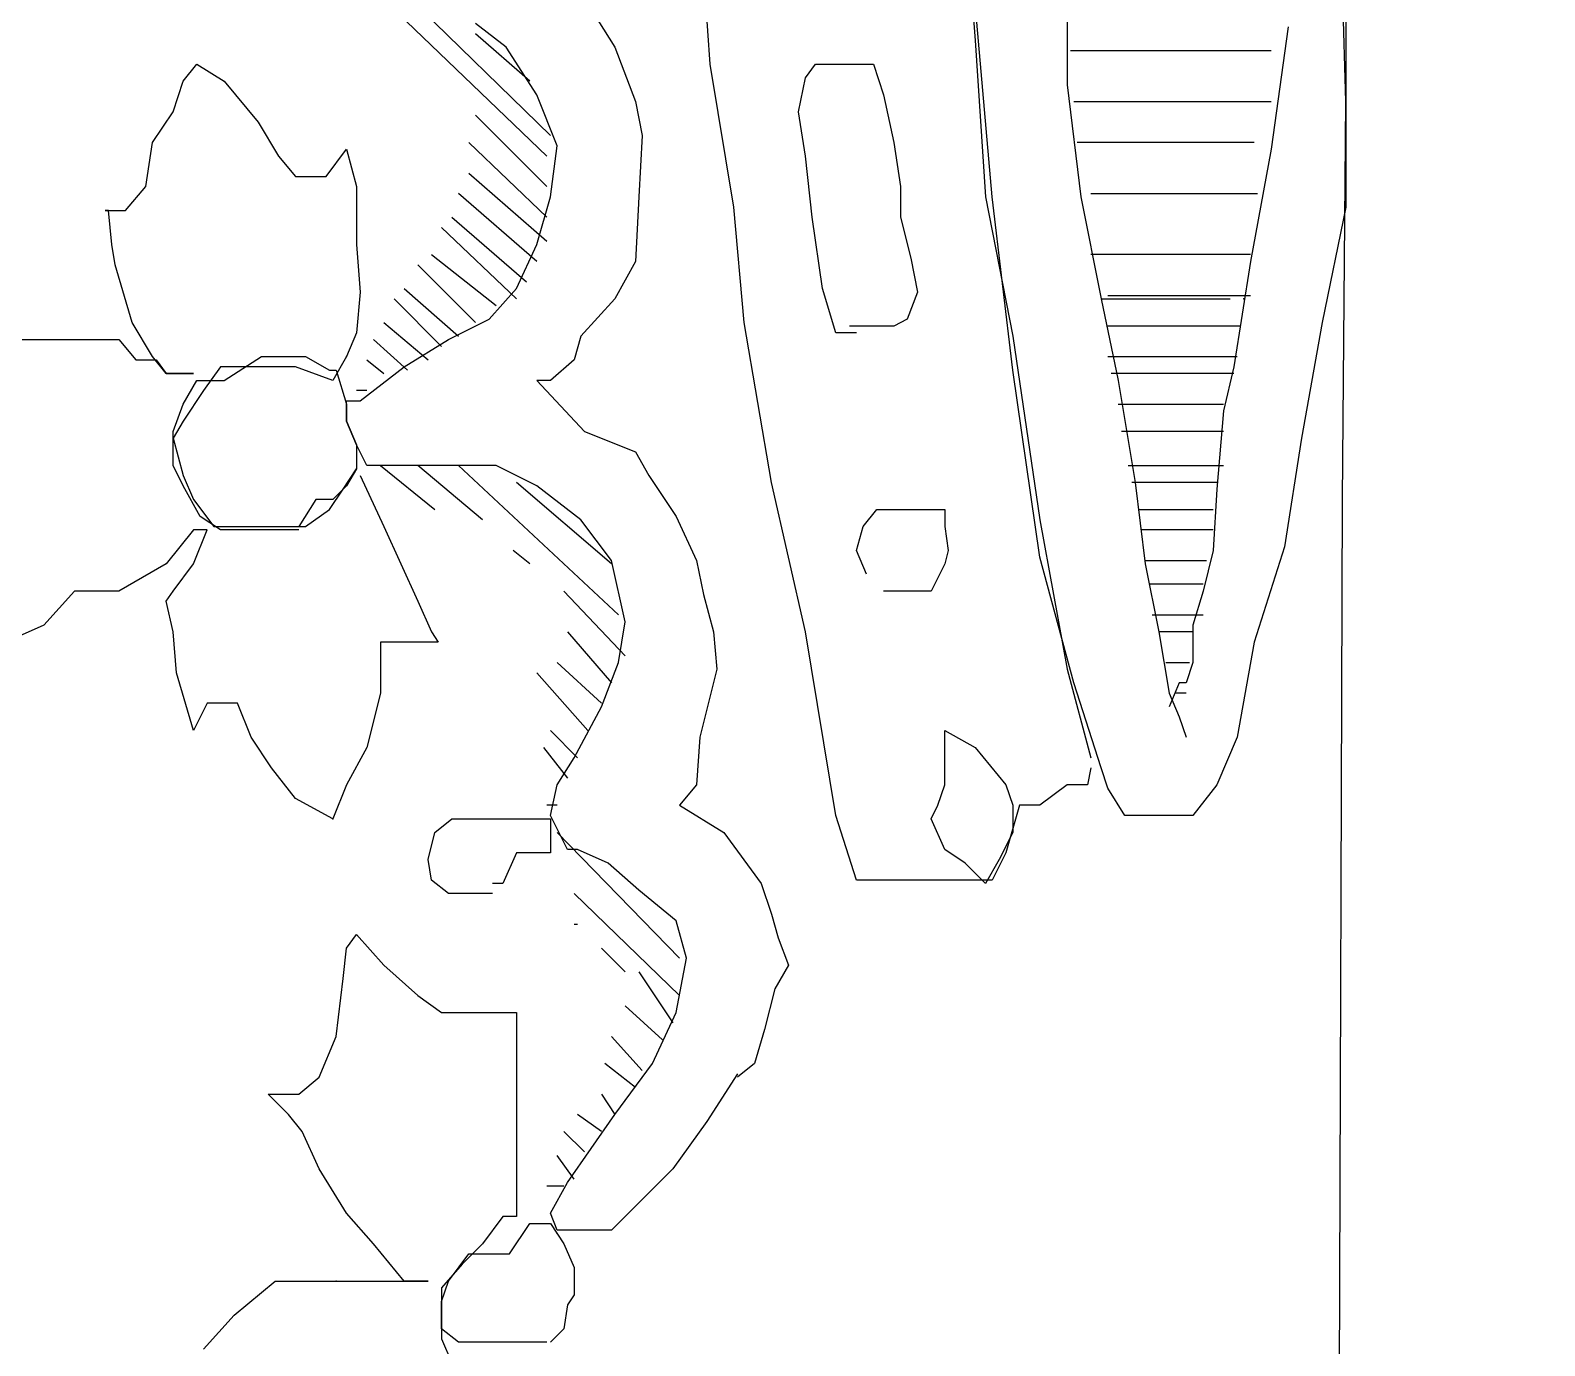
# Model space of a CAD drawing. Extents: x 730654 to 731244, y 4379381 to 4380408.
# Drawn here: x 730681.13 to 730685.585, y 4380236.73 to 4380240.6 of the extents above; entities that cross this region are included whole.
import ezdxf

# ---------------------------------------------------------------- set-up
doc = ezdxf.new("R2010")
doc.units = 0
doc.layers.get('0').update_dxf_attribs({"linetype": 'CONTINUOUS'})

msp = doc.modelspace()

# ---------------------------------------------------------------- linework, layer by layer
at = {"color": 0, "linetype": 'CONTINUOUS'}
for p, q in [((730685, 4380240.39), (730684.97, 4380241.39)), ((730685, 4380240.39), (730684.97, 4380241.39)), ((730683.87, 4380241.06), (730683.91, 4380240.57)), ((730683.87, 4380241.06), (730683.91, 4380240.57)), ((730683.13, 4380240.5), (730683.1, 4380240.92)), ((730683.13, 4380240.5), (730683.1, 4380240.92)), ((730685, 4380240.85), (730685, 4380240.44)), ((730685, 4380240.85), (730685, 4380240.44)), ((730684.18, 4380240.78), (730684.18, 4380240.44)), ((730684.18, 4380240.78), (730684.18, 4380240.44)), ((730682.65, 4380240.23), (730682.16, 4380240.7)), ((730682.65, 4380240.23), (730682.16, 4380240.7)), ((730682.24, 4380240.7), (730682.66, 4380240.29)), ((730682.24, 4380240.7), (730682.66, 4380240.29)), ((730683.96, 4380240.11), (730683.91, 4380240.68)), ((730683.96, 4380240.11), (730683.91, 4380240.68)), ((730682.53, 4380240.55), (730682.44, 4380240.62)), ((730682.53, 4380240.55), (730682.44, 4380240.62)), ((730682.8, 4380240.63), (730682.85, 4380240.55)), ((730682.8, 4380240.63), (730682.85, 4380240.55)), ((730684.83, 4380240.61), (730684.78, 4380240.25)), ((730684.83, 4380240.61), (730684.78, 4380240.25)), ((730682.6, 4380240.45), (730682.44, 4380240.59)), ((730682.6, 4380240.45), (730682.44, 4380240.59)), ((730683.91, 4380240.57), (730683.94, 4380240.11)), ((730683.91, 4380240.57), (730683.94, 4380240.11)), ((730682.62, 4380240.41), (730682.53, 4380240.55)), ((730682.62, 4380240.41), (730682.53, 4380240.55)), ((730682.85, 4380240.55), (730682.91, 4380240.39)), ((730682.85, 4380240.55), (730682.91, 4380240.39)), ((730684.51, 4380240.54), (730684.19, 4380240.54)), ((730684.51, 4380240.54), (730684.19, 4380240.54)), ((730684.78, 4380240.54), (730684.51, 4380240.54)), ((730684.78, 4380240.54), (730684.51, 4380240.54)), ((730681.58, 4380240.45), (730681.62, 4380240.5)), ((730681.58, 4380240.45), (730681.62, 4380240.5)), ((730681.62, 4380240.5), (730681.7, 4380240.45)), ((730681.62, 4380240.5), (730681.7, 4380240.45)), ((730683.2, 4380240.08), (730683.13, 4380240.5)), ((730683.2, 4380240.08), (730683.13, 4380240.5)), ((730683.41, 4380240.46), (730683.44, 4380240.5)), ((730683.41, 4380240.46), (730683.44, 4380240.5)), ((730683.44, 4380240.5), (730683.49, 4380240.5)), ((730683.44, 4380240.5), (730683.49, 4380240.5)), ((730683.49, 4380240.5), (730683.54, 4380240.5)), ((730683.49, 4380240.5), (730683.54, 4380240.5)), ((730683.54, 4380240.5), (730683.61, 4380240.5)), ((730683.54, 4380240.5), (730683.61, 4380240.5)), ((730683.61, 4380240.5), (730683.64, 4380240.41)), ((730683.61, 4380240.5), (730683.64, 4380240.41)), ((730681.55, 4380240.36), (730681.58, 4380240.45)), ((730681.55, 4380240.36), (730681.58, 4380240.45)), ((730681.7, 4380240.45), (730681.8, 4380240.33)), ((730681.7, 4380240.45), (730681.8, 4380240.33)), ((730683.39, 4380240.36), (730683.41, 4380240.46)), ((730683.39, 4380240.36), (730683.41, 4380240.46)), ((730684.18, 4380240.44), (730684.22, 4380240.11)), ((730684.18, 4380240.44), (730684.22, 4380240.11)), ((730685, 4380240.44), (730685, 4380240.08)), ((730685, 4380240.44), (730685, 4380240.08)), ((730682.68, 4380240.26), (730682.62, 4380240.41)), ((730682.68, 4380240.26), (730682.62, 4380240.41)), ((730682.91, 4380240.39), (730682.93, 4380240.29)), ((730682.91, 4380240.39), (730682.93, 4380240.29)), ((730683.64, 4380240.41), (730683.67, 4380240.27)), ((730683.64, 4380240.41), (730683.67, 4380240.27)), ((730684.2, 4380240.39), (730684.5, 4380240.39)), ((730684.2, 4380240.39), (730684.5, 4380240.39)), ((730684.5, 4380240.39), (730684.66, 4380240.39)), ((730684.5, 4380240.39), (730684.66, 4380240.39)), ((730684.66, 4380240.39), (730684.78, 4380240.39)), ((730684.66, 4380240.39), (730684.78, 4380240.39)), ((730684.99, 4380239.22), (730685, 4380240.39)), ((730684.99, 4380239.22), (730685, 4380240.39)), ((730681.49, 4380240.27), (730681.55, 4380240.36)), ((730681.49, 4380240.27), (730681.55, 4380240.36)), ((730682.44, 4380240.35), (730682.65, 4380240.14)), ((730682.44, 4380240.35), (730682.65, 4380240.14)), ((730683.41, 4380240.23), (730683.39, 4380240.36)), ((730683.41, 4380240.23), (730683.39, 4380240.36)), ((730681.8, 4380240.33), (730681.86, 4380240.23)), ((730681.8, 4380240.33), (730681.86, 4380240.23)), ((730682.93, 4380240.29), (730682.92, 4380240.11)), ((730682.93, 4380240.29), (730682.92, 4380240.11)), ((730681.47, 4380240.14), (730681.49, 4380240.27)), ((730681.47, 4380240.14), (730681.49, 4380240.27)), ((730682, 4380240.17), (730682.06, 4380240.25)), ((730682, 4380240.17), (730682.06, 4380240.25)), ((730682.06, 4380240.25), (730682.09, 4380240.14)), ((730682.06, 4380240.25), (730682.09, 4380240.14)), ((730682.65, 4380240.05), (730682.42, 4380240.27)), ((730682.65, 4380240.05), (730682.42, 4380240.27)), ((730682.66, 4380240.11), (730682.68, 4380240.26)), ((730682.66, 4380240.11), (730682.68, 4380240.26)), ((730683.67, 4380240.27), (730683.69, 4380240.14)), ((730683.67, 4380240.27), (730683.69, 4380240.14)), ((730684.33, 4380240.27), (730684.21, 4380240.27)), ((730684.33, 4380240.27), (730684.21, 4380240.27)), ((730684.54, 4380240.27), (730684.33, 4380240.27)), ((730684.54, 4380240.27), (730684.33, 4380240.27)), ((730684.73, 4380240.27), (730684.54, 4380240.27)), ((730684.73, 4380240.27), (730684.54, 4380240.27)), ((730684.78, 4380240.25), (730684.72, 4380239.92)), ((730684.78, 4380240.25), (730684.72, 4380239.92)), ((730681.86, 4380240.23), (730681.91, 4380240.17)), ((730681.86, 4380240.23), (730681.91, 4380240.17)), ((730683.43, 4380240.05), (730683.41, 4380240.23)), ((730683.43, 4380240.05), (730683.41, 4380240.23)), ((730681.91, 4380240.17), (730681.95, 4380240.17)), ((730681.91, 4380240.17), (730681.95, 4380240.17)), ((730681.95, 4380240.17), (730682, 4380240.17)), ((730681.95, 4380240.17), (730682, 4380240.17)), ((730682.42, 4380240.18), (730682.65, 4380239.98)), ((730682.42, 4380240.18), (730682.65, 4380239.98)), ((730681.41, 4380240.07), (730681.47, 4380240.14)), ((730681.41, 4380240.07), (730681.47, 4380240.14)), ((730682.09, 4380240.14), (730682.09, 4380239.97)), ((730682.09, 4380240.14), (730682.09, 4380239.97)), ((730682.62, 4380239.92), (730682.39, 4380240.12)), ((730682.62, 4380239.92), (730682.39, 4380240.12)), ((730683.69, 4380240.14), (730683.69, 4380240.05)), ((730683.69, 4380240.14), (730683.69, 4380240.05)), ((730684.25, 4380240.12), (730684.47, 4380240.12)), ((730684.25, 4380240.12), (730684.47, 4380240.12)), ((730684.47, 4380240.12), (730684.62, 4380240.12)), ((730684.47, 4380240.12), (730684.62, 4380240.12)), ((730684.62, 4380240.12), (730684.74, 4380240.12)), ((730684.62, 4380240.12), (730684.74, 4380240.12)), ((730681.36, 4380240.07), (730681.35, 4380240.07)), ((730681.35, 4380240.07), (730681.41, 4380240.07)), ((730681.36, 4380240.07), (730681.35, 4380240.07)), ((730681.35, 4380240.07), (730681.41, 4380240.07)), ((730681.37, 4380239.97), (730681.36, 4380240.07)), ((730681.37, 4380239.97), (730681.36, 4380240.07)), ((730682.62, 4380239.97), (730682.66, 4380240.11)), ((730682.62, 4380239.97), (730682.66, 4380240.11)), ((730682.92, 4380240.11), (730682.91, 4380239.92)), ((730682.92, 4380240.11), (730682.91, 4380239.92)), ((730683.23, 4380239.74), (730683.2, 4380240.08)), ((730683.23, 4380239.74), (730683.2, 4380240.08)), ((730683.94, 4380240.11), (730684.02, 4380239.7)), ((730683.94, 4380240.11), (730684.02, 4380239.7)), ((730684.02, 4380239.6), (730683.96, 4380240.11)), ((730684.02, 4380239.6), (730683.96, 4380240.11)), ((730684.22, 4380240.11), (730684.28, 4380239.81)), ((730684.22, 4380240.11), (730684.28, 4380239.81)), ((730685, 4380240.08), (730684.93, 4380239.74)), ((730685, 4380240.08), (730684.93, 4380239.74)), ((730682.37, 4380240.05), (730682.59, 4380239.86)), ((730682.37, 4380240.05), (730682.59, 4380239.86)), ((730683.46, 4380239.84), (730683.43, 4380240.05)), ((730683.46, 4380239.84), (730683.43, 4380240.05)), ((730683.69, 4380240.05), (730683.72, 4380239.93)), ((730683.69, 4380240.05), (730683.72, 4380239.93)), ((730682.56, 4380239.81), (730682.34, 4380240.02)), ((730682.56, 4380239.81), (730682.34, 4380240.02)), ((730681.38, 4380239.91), (730681.37, 4380239.97)), ((730681.38, 4380239.91), (730681.37, 4380239.97)), ((730682.09, 4380239.97), (730682.1, 4380239.83)), ((730682.09, 4380239.97), (730682.1, 4380239.83)), ((730682.31, 4380239.94), (730682.5, 4380239.79)), ((730682.31, 4380239.94), (730682.5, 4380239.79)), ((730682.56, 4380239.84), (730682.62, 4380239.97)), ((730682.56, 4380239.84), (730682.62, 4380239.97)), ((730684.36, 4380239.94), (730684.25, 4380239.94)), ((730684.36, 4380239.94), (730684.25, 4380239.94)), ((730684.51, 4380239.94), (730684.36, 4380239.94)), ((730684.51, 4380239.94), (730684.36, 4380239.94)), ((730684.72, 4380239.94), (730684.51, 4380239.94)), ((730684.72, 4380239.94), (730684.51, 4380239.94)), ((730681.43, 4380239.74), (730681.38, 4380239.91)), ((730681.43, 4380239.74), (730681.38, 4380239.91)), ((730682.44, 4380239.74), (730682.27, 4380239.91)), ((730682.44, 4380239.74), (730682.27, 4380239.91)), ((730682.91, 4380239.92), (730682.85, 4380239.81)), ((730682.91, 4380239.92), (730682.85, 4380239.81)), ((730683.72, 4380239.93), (730683.74, 4380239.83)), ((730683.72, 4380239.93), (730683.74, 4380239.83)), ((730684.72, 4380239.92), (730684.67, 4380239.61)), ((730684.72, 4380239.92), (730684.67, 4380239.61)), ((730682.1, 4380239.83), (730682.09, 4380239.71)), ((730682.1, 4380239.83), (730682.09, 4380239.71)), ((730682.34, 4380239.67), (730682.2, 4380239.81)), ((730682.34, 4380239.67), (730682.2, 4380239.81)), ((730682.23, 4380239.84), (730682.39, 4380239.7)), ((730682.23, 4380239.84), (730682.39, 4380239.7)), ((730682.48, 4380239.75), (730682.56, 4380239.84)), ((730682.48, 4380239.75), (730682.56, 4380239.84)), ((730682.85, 4380239.81), (730682.75, 4380239.7)), ((730682.85, 4380239.81), (730682.75, 4380239.7)), ((730683.5, 4380239.71), (730683.46, 4380239.84)), ((730683.5, 4380239.71), (730683.46, 4380239.84)), ((730683.74, 4380239.83), (730683.71, 4380239.75)), ((730683.74, 4380239.83), (730683.71, 4380239.75)), ((730684.28, 4380239.81), (730684.33, 4380239.57)), ((730684.28, 4380239.81), (730684.66, 4380239.81)), ((730684.28, 4380239.81), (730684.33, 4380239.57)), ((730684.28, 4380239.81), (730684.66, 4380239.81)), ((730684.3, 4380239.82), (730684.46, 4380239.82)), ((730684.3, 4380239.82), (730684.46, 4380239.82)), ((730684.46, 4380239.82), (730684.55, 4380239.82)), ((730684.46, 4380239.82), (730684.55, 4380239.82)), ((730684.55, 4380239.82), (730684.72, 4380239.82)), ((730684.55, 4380239.82), (730684.72, 4380239.82)), ((730681.49, 4380239.64), (730681.43, 4380239.74)), ((730681.49, 4380239.64), (730681.43, 4380239.74)), ((730682.09, 4380239.71), (730682.06, 4380239.64)), ((730682.09, 4380239.71), (730682.06, 4380239.64)), ((730682.17, 4380239.74), (730682.3, 4380239.63)), ((730682.17, 4380239.74), (730682.3, 4380239.63)), ((730682.36, 4380239.69), (730682.48, 4380239.75)), ((730682.36, 4380239.69), (730682.48, 4380239.75)), ((730683.31, 4380239.27), (730683.23, 4380239.74)), ((730683.31, 4380239.27), (730683.23, 4380239.74)), ((730683.56, 4380239.71), (730683.5, 4380239.71)), ((730683.56, 4380239.71), (730683.5, 4380239.71)), ((730683.61, 4380239.73), (730683.54, 4380239.73)), ((730683.61, 4380239.73), (730683.54, 4380239.73)), ((730683.67, 4380239.73), (730683.61, 4380239.73)), ((730683.67, 4380239.73), (730683.61, 4380239.73)), ((730683.71, 4380239.75), (730683.67, 4380239.73)), ((730683.71, 4380239.75), (730683.67, 4380239.73)), ((730684.69, 4380239.73), (730684.3, 4380239.73)), ((730684.69, 4380239.73), (730684.3, 4380239.73)), ((730684.93, 4380239.74), (730684.87, 4380239.4)), ((730684.93, 4380239.74), (730684.87, 4380239.4)), ((730681.02, 4380239.69), (730681.19, 4380239.69)), ((730681.02, 4380239.69), (730681.19, 4380239.69)), ((730681.19, 4380239.69), (730681.32, 4380239.69)), ((730681.19, 4380239.69), (730681.32, 4380239.69)), ((730681.32, 4380239.69), (730681.39, 4380239.69)), ((730681.32, 4380239.69), (730681.39, 4380239.69)), ((730681.39, 4380239.69), (730681.44, 4380239.63)), ((730681.39, 4380239.69), (730681.44, 4380239.63)), ((730682.24, 4380239.6), (730682.14, 4380239.69)), ((730682.24, 4380239.6), (730682.14, 4380239.69)), ((730682.23, 4380239.61), (730682.36, 4380239.69)), ((730682.23, 4380239.61), (730682.36, 4380239.69)), ((730682.75, 4380239.7), (730682.73, 4380239.63)), ((730682.75, 4380239.7), (730682.73, 4380239.63)), ((730684.02, 4380239.7), (730684.1, 4380239.16)), ((730684.02, 4380239.7), (730684.1, 4380239.16)), ((730681.44, 4380239.63), (730681.5, 4380239.63)), ((730681.44, 4380239.63), (730681.5, 4380239.63)), ((730681.53, 4380239.59), (730681.49, 4380239.64)), ((730681.53, 4380239.59), (730681.49, 4380239.64)), ((730681.5, 4380239.63), (730681.53, 4380239.59)), ((730681.5, 4380239.63), (730681.53, 4380239.59)), ((730681.7, 4380239.57), (730681.81, 4380239.64)), ((730681.7, 4380239.57), (730681.81, 4380239.64)), ((730681.81, 4380239.64), (730681.85, 4380239.64)), ((730681.81, 4380239.64), (730681.85, 4380239.64)), ((730681.85, 4380239.64), (730681.94, 4380239.64)), ((730681.85, 4380239.64), (730681.94, 4380239.64)), ((730681.94, 4380239.64), (730682.01, 4380239.6)), ((730681.94, 4380239.64), (730682.01, 4380239.6)), ((730682.06, 4380239.64), (730682.02, 4380239.57)), ((730682.06, 4380239.64), (730682.02, 4380239.57)), ((730682.12, 4380239.63), (730682.17, 4380239.59)), ((730682.12, 4380239.63), (730682.17, 4380239.59)), ((730682.73, 4380239.63), (730682.66, 4380239.57)), ((730682.73, 4380239.63), (730682.66, 4380239.57)), ((730684.3, 4380239.64), (730684.68, 4380239.64)), ((730684.3, 4380239.64), (730684.68, 4380239.64)), ((730681.53, 4380239.59), (730681.58, 4380239.59)), ((730681.61, 4380239.59), (730681.53, 4380239.59)), ((730681.53, 4380239.59), (730681.58, 4380239.59)), ((730681.61, 4380239.59), (730681.53, 4380239.59)), ((730681.58, 4380239.59), (730681.61, 4380239.59)), ((730681.58, 4380239.59), (730681.61, 4380239.59)), ((730681.69, 4380239.61), (730681.64, 4380239.54)), ((730681.69, 4380239.61), (730681.64, 4380239.54)), ((730681.76, 4380239.61), (730681.69, 4380239.61)), ((730681.76, 4380239.61), (730681.69, 4380239.61)), ((730681.84, 4380239.61), (730681.76, 4380239.61)), ((730681.84, 4380239.61), (730681.76, 4380239.61)), ((730681.91, 4380239.61), (730681.84, 4380239.61)), ((730681.91, 4380239.61), (730681.84, 4380239.61)), ((730682.02, 4380239.57), (730681.91, 4380239.61)), ((730682.02, 4380239.57), (730681.91, 4380239.61)), ((730682.01, 4380239.6), (730682.03, 4380239.6)), ((730682.01, 4380239.6), (730682.03, 4380239.6)), ((730682.03, 4380239.6), (730682.06, 4380239.5)), ((730682.03, 4380239.6), (730682.06, 4380239.5)), ((730682.1, 4380239.51), (730682.23, 4380239.61)), ((730682.1, 4380239.51), (730682.23, 4380239.61)), ((730684.1, 4380239.05), (730684.02, 4380239.6)), ((730684.1, 4380239.05), (730684.02, 4380239.6)), ((730684.67, 4380239.59), (730684.31, 4380239.59)), ((730684.67, 4380239.59), (730684.31, 4380239.59)), ((730684.67, 4380239.61), (730684.64, 4380239.48)), ((730684.67, 4380239.61), (730684.64, 4380239.48)), ((730681.58, 4380239.5), (730681.62, 4380239.57)), ((730681.58, 4380239.5), (730681.62, 4380239.57)), ((730681.64, 4380239.54), (730681.58, 4380239.45)), ((730681.64, 4380239.54), (730681.58, 4380239.45)), ((730681.62, 4380239.57), (730681.7, 4380239.57)), ((730681.62, 4380239.57), (730681.7, 4380239.57)), ((730682.12, 4380239.54), (730682.09, 4380239.54)), ((730682.12, 4380239.54), (730682.09, 4380239.54)), ((730682.66, 4380239.57), (730682.62, 4380239.57)), ((730682.62, 4380239.57), (730682.76, 4380239.42)), ((730682.66, 4380239.57), (730682.62, 4380239.57)), ((730682.62, 4380239.57), (730682.76, 4380239.42)), ((730684.33, 4380239.57), (730684.38, 4380239.27)), ((730684.33, 4380239.57), (730684.38, 4380239.27)), ((730681.55, 4380239.42), (730681.58, 4380239.5)), ((730681.55, 4380239.42), (730681.58, 4380239.5)), ((730682.06, 4380239.51), (730682.1, 4380239.51)), ((730682.06, 4380239.45), (730682.06, 4380239.51)), ((730682.06, 4380239.51), (730682.1, 4380239.51)), ((730682.06, 4380239.45), (730682.06, 4380239.51)), ((730682.06, 4380239.5), (730682.06, 4380239.45)), ((730682.06, 4380239.5), (730682.06, 4380239.45)), ((730684.33, 4380239.5), (730684.64, 4380239.5)), ((730684.33, 4380239.5), (730684.64, 4380239.5)), ((730681.58, 4380239.45), (730681.55, 4380239.4)), ((730681.58, 4380239.45), (730681.55, 4380239.4)), ((730682.09, 4380239.38), (730682.06, 4380239.45)), ((730682.06, 4380239.45), (730682.09, 4380239.38)), ((730682.09, 4380239.38), (730682.06, 4380239.45)), ((730682.06, 4380239.45), (730682.09, 4380239.38)), ((730684.64, 4380239.48), (730684.62, 4380239.25)), ((730684.64, 4380239.48), (730684.62, 4380239.25)), ((730681.55, 4380239.32), (730681.55, 4380239.42)), ((730681.55, 4380239.32), (730681.55, 4380239.42)), ((730681.55, 4380239.4), (730681.58, 4380239.29)), ((730681.55, 4380239.4), (730681.58, 4380239.29)), ((730682.76, 4380239.42), (730682.91, 4380239.36)), ((730682.76, 4380239.42), (730682.91, 4380239.36)), ((730684.64, 4380239.42), (730684.34, 4380239.42)), ((730684.64, 4380239.42), (730684.34, 4380239.42)), ((730684.87, 4380239.4), (730684.82, 4380239.08)), ((730684.87, 4380239.4), (730684.82, 4380239.08)), ((730682.12, 4380239.32), (730682.09, 4380239.38)), ((730682.09, 4380239.38), (730682.09, 4380239.31)), ((730682.12, 4380239.32), (730682.09, 4380239.38)), ((730682.09, 4380239.38), (730682.09, 4380239.31)), ((730682.91, 4380239.36), (730682.95, 4380239.29)), ((730682.91, 4380239.36), (730682.95, 4380239.29)), ((730681.58, 4380239.26), (730681.55, 4380239.32)), ((730681.58, 4380239.26), (730681.55, 4380239.32)), ((730682.05, 4380239.25), (730682.09, 4380239.31)), ((730682.05, 4380239.25), (730682.09, 4380239.31)), ((730682.09, 4380239.31), (730682.06, 4380239.26)), ((730682.09, 4380239.31), (730682.06, 4380239.26)), ((730682.2, 4380239.32), (730682.12, 4380239.32)), ((730682.2, 4380239.32), (730682.12, 4380239.32)), ((730682.16, 4380239.32), (730682.32, 4380239.19)), ((730682.16, 4380239.32), (730682.32, 4380239.19)), ((730682.3, 4380239.32), (730682.2, 4380239.32)), ((730682.3, 4380239.32), (730682.2, 4380239.32)), ((730682.46, 4380239.16), (730682.27, 4380239.32)), ((730682.46, 4380239.16), (730682.27, 4380239.32)), ((730682.39, 4380239.32), (730682.3, 4380239.32)), ((730682.39, 4380239.32), (730682.3, 4380239.32)), ((730682.5, 4380239.32), (730682.39, 4380239.32)), ((730682.39, 4380239.32), (730682.86, 4380238.88)), ((730682.5, 4380239.32), (730682.39, 4380239.32)), ((730682.39, 4380239.32), (730682.86, 4380238.88)), ((730682.62, 4380239.26), (730682.5, 4380239.32)), ((730682.62, 4380239.26), (730682.5, 4380239.32)), ((730684.36, 4380239.32), (730684.64, 4380239.32)), ((730684.36, 4380239.32), (730684.64, 4380239.32)), ((730681.58, 4380239.29), (730681.61, 4380239.22)), ((730681.58, 4380239.29), (730681.61, 4380239.22)), ((730682.1, 4380239.29), (730682.17, 4380239.14)), ((730682.1, 4380239.29), (730682.17, 4380239.14)), ((730682.84, 4380239.03), (730682.56, 4380239.27)), ((730682.84, 4380239.03), (730682.56, 4380239.27)), ((730682.95, 4380239.29), (730683.03, 4380239.17)), ((730682.95, 4380239.29), (730683.03, 4380239.17)), ((730683.41, 4380238.83), (730683.31, 4380239.27)), ((730683.41, 4380238.83), (730683.31, 4380239.27)), ((730684.62, 4380239.27), (730684.37, 4380239.27)), ((730684.62, 4380239.27), (730684.37, 4380239.27)), ((730684.38, 4380239.27), (730684.41, 4380239.03)), ((730684.38, 4380239.27), (730684.41, 4380239.03)), ((730681.63, 4380239.17), (730681.58, 4380239.26)), ((730681.63, 4380239.17), (730681.58, 4380239.26)), ((730681.61, 4380239.22), (730681.67, 4380239.14)), ((730681.61, 4380239.22), (730681.67, 4380239.14)), ((730681.97, 4380239.22), (730681.92, 4380239.14)), ((730681.97, 4380239.22), (730681.92, 4380239.14)), ((730682.02, 4380239.22), (730681.97, 4380239.22)), ((730682.02, 4380239.22), (730681.97, 4380239.22)), ((730682.01, 4380239.19), (730682.05, 4380239.25)), ((730682.01, 4380239.19), (730682.05, 4380239.25)), ((730682.06, 4380239.26), (730682.02, 4380239.22)), ((730682.06, 4380239.26), (730682.02, 4380239.22)), ((730682.75, 4380239.16), (730682.62, 4380239.26)), ((730682.75, 4380239.16), (730682.62, 4380239.26)), ((730684.62, 4380239.25), (730684.61, 4380239.07)), ((730684.62, 4380239.25), (730684.61, 4380239.07)), ((730684.98, 4380236.36), (730684.99, 4380239.22)), ((730684.98, 4380236.36), (730684.99, 4380239.22)), ((730681.94, 4380239.14), (730682.01, 4380239.19)), ((730681.94, 4380239.14), (730682.01, 4380239.19)), ((730683.58, 4380239.14), (730683.62, 4380239.19)), ((730683.58, 4380239.14), (730683.62, 4380239.19)), ((730683.62, 4380239.19), (730683.68, 4380239.19)), ((730683.62, 4380239.19), (730683.68, 4380239.19)), ((730683.68, 4380239.19), (730683.76, 4380239.19)), ((730683.68, 4380239.19), (730683.76, 4380239.19)), ((730683.76, 4380239.19), (730683.82, 4380239.19)), ((730683.76, 4380239.19), (730683.82, 4380239.19)), ((730683.82, 4380239.19), (730683.82, 4380239.14)), ((730683.82, 4380239.19), (730683.82, 4380239.14)), ((730684.39, 4380239.19), (730684.61, 4380239.19)), ((730684.39, 4380239.19), (730684.61, 4380239.19)), ((730681.69, 4380239.13), (730681.63, 4380239.17)), ((730681.69, 4380239.13), (730681.63, 4380239.17)), ((730681.67, 4380239.14), (730681.76, 4380239.14)), ((730681.67, 4380239.14), (730681.76, 4380239.14)), ((730681.76, 4380239.14), (730681.85, 4380239.14)), ((730681.76, 4380239.14), (730681.85, 4380239.14)), ((730681.85, 4380239.14), (730681.94, 4380239.14)), ((730681.85, 4380239.14), (730681.94, 4380239.14)), ((730682.17, 4380239.14), (730682.22, 4380239.03)), ((730682.17, 4380239.14), (730682.22, 4380239.03)), ((730682.84, 4380239.04), (730682.75, 4380239.16)), ((730682.84, 4380239.04), (730682.75, 4380239.16)), ((730683.03, 4380239.17), (730683.09, 4380239.04)), ((730683.03, 4380239.17), (730683.09, 4380239.04)), ((730683.56, 4380239.07), (730683.58, 4380239.14)), ((730683.56, 4380239.07), (730683.58, 4380239.14)), ((730683.82, 4380239.14), (730683.83, 4380239.07)), ((730683.82, 4380239.14), (730683.83, 4380239.07)), ((730684.1, 4380239.16), (730684.18, 4380238.72)), ((730684.1, 4380239.16), (730684.18, 4380238.72)), ((730681.61, 4380239.13), (730681.53, 4380239.03)), ((730681.61, 4380239.13), (730681.53, 4380239.03)), ((730681.61, 4380239.03), (730681.65, 4380239.13)), ((730681.65, 4380239.13), (730681.61, 4380239.13)), ((730681.61, 4380239.03), (730681.65, 4380239.13)), ((730681.65, 4380239.13), (730681.61, 4380239.13)), ((730681.76, 4380239.13), (730681.69, 4380239.13)), ((730681.76, 4380239.13), (730681.69, 4380239.13)), ((730681.84, 4380239.13), (730681.76, 4380239.13)), ((730681.84, 4380239.13), (730681.76, 4380239.13)), ((730681.92, 4380239.13), (730681.84, 4380239.13)), ((730681.92, 4380239.13), (730681.84, 4380239.13)), ((730684.61, 4380239.13), (730684.4, 4380239.13)), ((730684.61, 4380239.13), (730684.4, 4380239.13)), ((730682.6, 4380239.03), (730682.55, 4380239.07)), ((730682.6, 4380239.03), (730682.55, 4380239.07)), ((730683.59, 4380239), (730683.56, 4380239.07)), ((730683.59, 4380239), (730683.56, 4380239.07)), ((730683.83, 4380239.07), (730683.82, 4380239.03)), ((730683.83, 4380239.07), (730683.82, 4380239.03)), ((730684.2, 4380238.68), (730684.1, 4380239.05)), ((730684.2, 4380238.68), (730684.1, 4380239.05)), ((730684.61, 4380239.07), (730684.58, 4380238.95)), ((730684.61, 4380239.07), (730684.58, 4380238.95)), ((730684.82, 4380239.08), (730684.73, 4380238.8)), ((730684.82, 4380239.08), (730684.73, 4380238.8)), ((730681.53, 4380239.03), (730681.39, 4380238.95)), ((730681.53, 4380239.03), (730681.39, 4380238.95)), ((730681.55, 4380238.95), (730681.61, 4380239.03)), ((730681.55, 4380238.95), (730681.61, 4380239.03)), ((730682.22, 4380239.03), (730682.27, 4380238.92)), ((730682.22, 4380239.03), (730682.27, 4380238.92)), ((730682.88, 4380238.86), (730682.84, 4380239.04)), ((730682.88, 4380238.86), (730682.84, 4380239.04)), ((730683.09, 4380239.04), (730683.11, 4380238.94)), ((730683.09, 4380239.04), (730683.11, 4380238.94)), ((730683.82, 4380239.03), (730683.78, 4380238.95)), ((730683.82, 4380239.03), (730683.78, 4380238.95)), ((730684.41, 4380239.04), (730684.59, 4380239.04)), ((730684.41, 4380239.04), (730684.59, 4380239.04)), ((730684.41, 4380239.03), (730684.45, 4380238.83)), ((730684.41, 4380239.03), (730684.45, 4380238.83)), ((730684.58, 4380238.97), (730684.42, 4380238.97)), ((730684.58, 4380238.97), (730684.42, 4380238.97)), ((730681.26, 4380238.95), (730681.17, 4380238.85)), ((730681.26, 4380238.95), (730681.17, 4380238.85)), ((730681.39, 4380238.95), (730681.26, 4380238.95)), ((730681.39, 4380238.95), (730681.26, 4380238.95)), ((730681.53, 4380238.92), (730681.55, 4380238.95)), ((730681.53, 4380238.92), (730681.55, 4380238.95)), ((730681.55, 4380238.83), (730681.53, 4380238.92)), ((730681.55, 4380238.83), (730681.53, 4380238.92)), ((730682.27, 4380238.92), (730682.31, 4380238.83)), ((730682.27, 4380238.92), (730682.31, 4380238.83)), ((730682.88, 4380238.76), (730682.7, 4380238.95)), ((730682.88, 4380238.76), (730682.7, 4380238.95)), ((730683.11, 4380238.94), (730683.14, 4380238.83)), ((730683.11, 4380238.94), (730683.14, 4380238.83)), ((730683.68, 4380238.95), (730683.64, 4380238.95)), ((730683.68, 4380238.95), (730683.64, 4380238.95)), ((730683.74, 4380238.95), (730683.68, 4380238.95)), ((730683.74, 4380238.95), (730683.68, 4380238.95)), ((730683.78, 4380238.95), (730683.74, 4380238.95)), ((730683.78, 4380238.95), (730683.74, 4380238.95)), ((730684.58, 4380238.95), (730684.55, 4380238.85)), ((730684.58, 4380238.95), (730684.55, 4380238.85)), ((730684.43, 4380238.88), (730684.58, 4380238.88)), ((730684.43, 4380238.88), (730684.58, 4380238.88)), ((730681.17, 4380238.85), (730681.08, 4380238.81)), ((730681.17, 4380238.85), (730681.08, 4380238.81)), ((730681.56, 4380238.71), (730681.55, 4380238.83)), ((730681.56, 4380238.71), (730681.55, 4380238.83)), ((730682.31, 4380238.83), (730682.33, 4380238.8)), ((730682.31, 4380238.83), (730682.33, 4380238.8)), ((730682.71, 4380238.83), (730682.84, 4380238.68)), ((730682.71, 4380238.83), (730682.84, 4380238.68)), ((730682.86, 4380238.74), (730682.88, 4380238.86)), ((730682.86, 4380238.74), (730682.88, 4380238.86)), ((730683.14, 4380238.83), (730683.15, 4380238.72)), ((730683.14, 4380238.83), (730683.15, 4380238.72)), ((730683.5, 4380238.29), (730683.41, 4380238.83)), ((730683.5, 4380238.29), (730683.41, 4380238.83)), ((730684.45, 4380238.83), (730684.48, 4380238.65)), ((730684.55, 4380238.83), (730684.45, 4380238.83)), ((730684.45, 4380238.83), (730684.48, 4380238.65)), ((730684.55, 4380238.83), (730684.45, 4380238.83)), ((730684.55, 4380238.85), (730684.55, 4380238.74)), ((730684.55, 4380238.85), (730684.55, 4380238.74)), ((730682.25, 4380238.8), (730682.16, 4380238.8)), ((730682.16, 4380238.8), (730682.16, 4380238.65)), ((730682.25, 4380238.8), (730682.16, 4380238.8)), ((730682.16, 4380238.8), (730682.16, 4380238.65)), ((730682.33, 4380238.8), (730682.25, 4380238.8)), ((730682.33, 4380238.8), (730682.25, 4380238.8)), ((730684.73, 4380238.8), (730684.68, 4380238.52)), ((730684.73, 4380238.8), (730684.68, 4380238.52)), ((730682.81, 4380238.62), (730682.68, 4380238.74)), ((730682.81, 4380238.62), (730682.68, 4380238.74)), ((730682.81, 4380238.61), (730682.86, 4380238.74)), ((730682.81, 4380238.61), (730682.86, 4380238.74)), ((730684.47, 4380238.74), (730684.54, 4380238.74)), ((730684.47, 4380238.74), (730684.54, 4380238.74)), ((730684.55, 4380238.74), (730684.53, 4380238.68)), ((730684.55, 4380238.74), (730684.53, 4380238.68)), ((730681.61, 4380238.54), (730681.56, 4380238.71)), ((730681.61, 4380238.54), (730681.56, 4380238.71)), ((730682.62, 4380238.71), (730682.77, 4380238.54)), ((730682.62, 4380238.71), (730682.77, 4380238.54)), ((730683.15, 4380238.72), (730683.1, 4380238.52)), ((730683.15, 4380238.72), (730683.1, 4380238.52)), ((730684.18, 4380238.72), (730684.25, 4380238.46)), ((730684.18, 4380238.72), (730684.25, 4380238.46)), ((730682.16, 4380238.65), (730682.12, 4380238.49)), ((730682.16, 4380238.65), (730682.12, 4380238.49)), ((730684.28, 4380238.43), (730684.2, 4380238.68)), ((730684.28, 4380238.43), (730684.2, 4380238.68)), ((730684.51, 4380238.68), (730684.48, 4380238.61)), ((730684.51, 4380238.68), (730684.48, 4380238.61)), ((730684.48, 4380238.65), (730684.51, 4380238.58)), ((730684.48, 4380238.65), (730684.51, 4380238.58)), ((730684.53, 4380238.65), (730684.5, 4380238.65)), ((730684.53, 4380238.65), (730684.5, 4380238.65)), ((730684.53, 4380238.68), (730684.51, 4380238.68)), ((730684.53, 4380238.68), (730684.51, 4380238.68)), ((730681.65, 4380238.62), (730681.61, 4380238.54)), ((730681.65, 4380238.62), (730681.61, 4380238.54)), ((730681.74, 4380238.62), (730681.65, 4380238.62)), ((730681.74, 4380238.62), (730681.65, 4380238.62)), ((730681.78, 4380238.52), (730681.74, 4380238.62)), ((730681.78, 4380238.52), (730681.74, 4380238.62)), ((730682.73, 4380238.46), (730682.81, 4380238.61)), ((730682.73, 4380238.46), (730682.81, 4380238.61)), ((730684.51, 4380238.58), (730684.53, 4380238.52)), ((730684.51, 4380238.58), (730684.53, 4380238.52)), ((730681.84, 4380238.43), (730681.78, 4380238.52)), ((730681.84, 4380238.43), (730681.78, 4380238.52)), ((730682.74, 4380238.46), (730682.66, 4380238.54)), ((730682.74, 4380238.46), (730682.66, 4380238.54)), ((730683.1, 4380238.52), (730683.09, 4380238.38)), ((730683.1, 4380238.52), (730683.09, 4380238.38)), ((730683.82, 4380238.54), (730683.91, 4380238.49)), ((730683.82, 4380238.49), (730683.82, 4380238.54)), ((730683.82, 4380238.54), (730683.91, 4380238.49)), ((730683.82, 4380238.49), (730683.82, 4380238.54)), ((730684.68, 4380238.52), (730684.62, 4380238.38)), ((730684.68, 4380238.52), (730684.62, 4380238.38)), ((730682.12, 4380238.49), (730682.06, 4380238.38)), ((730682.12, 4380238.49), (730682.06, 4380238.38)), ((730682.64, 4380238.49), (730682.71, 4380238.4)), ((730682.64, 4380238.49), (730682.71, 4380238.4)), ((730683.82, 4380238.43), (730683.82, 4380238.49)), ((730683.82, 4380238.43), (730683.82, 4380238.49)), ((730683.91, 4380238.49), (730684, 4380238.38)), ((730683.91, 4380238.49), (730684, 4380238.38)), ((730681.91, 4380238.34), (730681.84, 4380238.43)), ((730681.91, 4380238.34), (730681.84, 4380238.43)), ((730682.68, 4380238.38), (730682.73, 4380238.46)), ((730682.68, 4380238.38), (730682.73, 4380238.46)), ((730683.82, 4380238.38), (730683.82, 4380238.43)), ((730683.82, 4380238.38), (730683.82, 4380238.43)), ((730684.25, 4380238.43), (730684.24, 4380238.38)), ((730684.25, 4380238.43), (730684.24, 4380238.38)), ((730684.3, 4380238.37), (730684.28, 4380238.43)), ((730684.3, 4380238.37), (730684.28, 4380238.43)), ((730682.06, 4380238.38), (730682.02, 4380238.28)), ((730682.06, 4380238.38), (730682.02, 4380238.28)), ((730682.66, 4380238.29), (730682.68, 4380238.38)), ((730682.66, 4380238.29), (730682.68, 4380238.38)), ((730683.09, 4380238.38), (730683.04, 4380238.32)), ((730683.09, 4380238.38), (730683.04, 4380238.32)), ((730683.8, 4380238.32), (730683.82, 4380238.38)), ((730683.8, 4380238.32), (730683.82, 4380238.38)), ((730684, 4380238.38), (730684.02, 4380238.32)), ((730684, 4380238.38), (730684.02, 4380238.32)), ((730684.18, 4380238.38), (730684.1, 4380238.32)), ((730684.18, 4380238.38), (730684.1, 4380238.32)), ((730684.24, 4380238.38), (730684.18, 4380238.38)), ((730684.24, 4380238.38), (730684.18, 4380238.38)), ((730684.62, 4380238.38), (730684.55, 4380238.29)), ((730684.62, 4380238.38), (730684.55, 4380238.29)), ((730682.02, 4380238.28), (730681.91, 4380238.34)), ((730682.02, 4380238.28), (730681.91, 4380238.34)), ((730684.35, 4380238.29), (730684.3, 4380238.37)), ((730684.35, 4380238.29), (730684.3, 4380238.37)), ((730682.68, 4380238.32), (730682.65, 4380238.32)), ((730682.68, 4380238.32), (730682.65, 4380238.32)), ((730682.71, 4380238.19), (730682.66, 4380238.29)), ((730682.71, 4380238.19), (730682.66, 4380238.29)), ((730683.04, 4380238.32), (730683.17, 4380238.24)), ((730683.04, 4380238.32), (730683.17, 4380238.24)), ((730683.56, 4380238.1), (730683.5, 4380238.29)), ((730683.56, 4380238.1), (730683.5, 4380238.29)), ((730683.78, 4380238.28), (730683.8, 4380238.32)), ((730683.78, 4380238.28), (730683.8, 4380238.32)), ((730684.04, 4380238.32), (730684, 4380238.18)), ((730684.04, 4380238.32), (730684, 4380238.18)), ((730684.02, 4380238.32), (730684.02, 4380238.24)), ((730684.02, 4380238.32), (730684.02, 4380238.24)), ((730684.1, 4380238.32), (730684.04, 4380238.32)), ((730684.1, 4380238.32), (730684.04, 4380238.32)), ((730684.44, 4380238.29), (730684.35, 4380238.29)), ((730684.44, 4380238.29), (730684.35, 4380238.29)), ((730684.55, 4380238.29), (730684.44, 4380238.29)), ((730684.55, 4380238.29), (730684.44, 4380238.29)), ((730682.3, 4380238.16), (730682.32, 4380238.24)), ((730682.3, 4380238.16), (730682.32, 4380238.24)), ((730682.32, 4380238.24), (730682.37, 4380238.28)), ((730682.32, 4380238.24), (730682.37, 4380238.28)), ((730682.37, 4380238.28), (730682.45, 4380238.28)), ((730682.37, 4380238.28), (730682.45, 4380238.28)), ((730682.45, 4380238.28), (730682.52, 4380238.28)), ((730682.45, 4380238.28), (730682.52, 4380238.28)), ((730682.52, 4380238.28), (730682.56, 4380238.28)), ((730682.52, 4380238.28), (730682.56, 4380238.28)), ((730682.56, 4380238.28), (730682.62, 4380238.28)), ((730682.56, 4380238.28), (730682.62, 4380238.28)), ((730682.62, 4380238.28), (730682.65, 4380238.28)), ((730682.62, 4380238.28), (730682.65, 4380238.28)), ((730682.65, 4380238.28), (730682.66, 4380238.28)), ((730682.65, 4380238.28), (730682.66, 4380238.28)), ((730682.66, 4380238.28), (730682.66, 4380238.18)), ((730682.66, 4380238.28), (730682.66, 4380238.18)), ((730682.68, 4380238.24), (730683.04, 4380237.87)), ((730682.68, 4380238.24), (730683.04, 4380237.87)), ((730683.17, 4380238.24), (730683.28, 4380238.09)), ((730683.17, 4380238.24), (730683.28, 4380238.09)), ((730683.82, 4380238.19), (730683.78, 4380238.28)), ((730683.82, 4380238.19), (730683.78, 4380238.28)), ((730684.02, 4380238.24), (730683.98, 4380238.16)), ((730684.02, 4380238.24), (730683.98, 4380238.16)), ((730682.31, 4380238.1), (730682.3, 4380238.16)), ((730682.31, 4380238.1), (730682.3, 4380238.16)), ((730682.56, 4380238.18), (730682.52, 4380238.09)), ((730682.56, 4380238.18), (730682.52, 4380238.09)), ((730682.6, 4380238.18), (730682.56, 4380238.18)), ((730682.6, 4380238.18), (730682.56, 4380238.18)), ((730682.66, 4380238.18), (730682.6, 4380238.18)), ((730682.66, 4380238.18), (730682.6, 4380238.18)), ((730682.74, 4380238.19), (730682.71, 4380238.19)), ((730682.74, 4380238.19), (730682.71, 4380238.19)), ((730682.83, 4380238.15), (730682.74, 4380238.19)), ((730682.83, 4380238.15), (730682.74, 4380238.19)), ((730683.88, 4380238.15), (730683.82, 4380238.19)), ((730683.88, 4380238.15), (730683.82, 4380238.19)), ((730683.98, 4380238.16), (730683.94, 4380238.09)), ((730683.98, 4380238.16), (730683.94, 4380238.09)), ((730684, 4380238.18), (730683.96, 4380238.1)), ((730684, 4380238.18), (730683.96, 4380238.1)), ((730682.92, 4380238.07), (730682.83, 4380238.15)), ((730682.92, 4380238.07), (730682.83, 4380238.15)), ((730683.94, 4380238.09), (730683.88, 4380238.15)), ((730683.94, 4380238.09), (730683.88, 4380238.15)), ((730682.36, 4380238.06), (730682.31, 4380238.1)), ((730682.36, 4380238.06), (730682.31, 4380238.1)), ((730682.52, 4380238.09), (730682.49, 4380238.09)), ((730682.52, 4380238.09), (730682.49, 4380238.09)), ((730683.03, 4380237.98), (730682.92, 4380238.07)), ((730683.03, 4380237.98), (730682.92, 4380238.07)), ((730683.28, 4380238.09), (730683.31, 4380238)), ((730683.28, 4380238.09), (730683.31, 4380238)), ((730683.61, 4380238.1), (730683.56, 4380238.1)), ((730683.61, 4380238.1), (730683.56, 4380238.1)), ((730683.69, 4380238.1), (730683.61, 4380238.1)), ((730683.69, 4380238.1), (730683.61, 4380238.1)), ((730683.76, 4380238.1), (730683.69, 4380238.1)), ((730683.76, 4380238.1), (730683.69, 4380238.1)), ((730683.83, 4380238.1), (730683.76, 4380238.1)), ((730683.83, 4380238.1), (730683.76, 4380238.1)), ((730683.92, 4380238.1), (730683.83, 4380238.1)), ((730683.92, 4380238.1), (730683.83, 4380238.1)), ((730683.96, 4380238.1), (730683.92, 4380238.1)), ((730683.96, 4380238.1), (730683.92, 4380238.1)), ((730682.4, 4380238.06), (730682.36, 4380238.06)), ((730682.4, 4380238.06), (730682.36, 4380238.06)), ((730682.49, 4380238.06), (730682.4, 4380238.06)), ((730682.49, 4380238.06), (730682.4, 4380238.06)), ((730683.04, 4380237.76), (730682.73, 4380238.06)), ((730683.04, 4380237.76), (730682.73, 4380238.06)), ((730683.06, 4380237.87), (730683.03, 4380237.98)), ((730683.06, 4380237.87), (730683.03, 4380237.98)), ((730683.31, 4380238), (730683.33, 4380237.93)), ((730683.31, 4380238), (730683.33, 4380237.93)), ((730682.06, 4380237.9), (730682.09, 4380237.94)), ((730682.06, 4380237.9), (730682.09, 4380237.94)), ((730682.09, 4380237.94), (730682.17, 4380237.85)), ((730682.09, 4380237.94), (730682.17, 4380237.85)), ((730682.73, 4380237.97), (730682.74, 4380237.97)), ((730682.73, 4380237.97), (730682.74, 4380237.97)), ((730683.33, 4380237.93), (730683.36, 4380237.85)), ((730683.33, 4380237.93), (730683.36, 4380237.85)), ((730682.05, 4380237.81), (730682.06, 4380237.9)), ((730682.05, 4380237.81), (730682.06, 4380237.9)), ((730682.81, 4380237.9), (730682.88, 4380237.83)), ((730682.81, 4380237.9), (730682.88, 4380237.83)), ((730682.17, 4380237.85), (730682.27, 4380237.76)), ((730682.17, 4380237.85), (730682.27, 4380237.76)), ((730683.03, 4380237.71), (730683.06, 4380237.87)), ((730683.03, 4380237.71), (730683.06, 4380237.87)), ((730683.36, 4380237.85), (730683.32, 4380237.78)), ((730683.36, 4380237.85), (730683.32, 4380237.78)), ((730682.03, 4380237.64), (730682.05, 4380237.81)), ((730682.03, 4380237.64), (730682.05, 4380237.81)), ((730682.92, 4380237.83), (730683.02, 4380237.68)), ((730682.92, 4380237.83), (730683.02, 4380237.68)), ((730682.27, 4380237.76), (730682.34, 4380237.71)), ((730682.27, 4380237.76), (730682.34, 4380237.71)), ((730683.32, 4380237.78), (730683.29, 4380237.66)), ((730683.32, 4380237.78), (730683.29, 4380237.66)), ((730682.34, 4380237.71), (730682.39, 4380237.71)), ((730682.34, 4380237.71), (730682.39, 4380237.71)), ((730682.39, 4380237.71), (730682.45, 4380237.71)), ((730682.39, 4380237.71), (730682.45, 4380237.71)), ((730682.45, 4380237.71), (730682.52, 4380237.71)), ((730682.45, 4380237.71), (730682.52, 4380237.71)), ((730682.52, 4380237.71), (730682.56, 4380237.71)), ((730682.52, 4380237.71), (730682.56, 4380237.71)), ((730682.56, 4380237.71), (730682.56, 4380237.59)), ((730682.56, 4380237.71), (730682.56, 4380237.59)), ((730682.99, 4380237.63), (730682.88, 4380237.73)), ((730682.99, 4380237.63), (730682.88, 4380237.73)), ((730682.96, 4380237.56), (730683.03, 4380237.71)), ((730682.96, 4380237.56), (730683.03, 4380237.71)), ((730681.98, 4380237.52), (730682.03, 4380237.64)), ((730681.98, 4380237.52), (730682.03, 4380237.64)), ((730682.84, 4380237.64), (730682.93, 4380237.54)), ((730682.84, 4380237.64), (730682.93, 4380237.54)), ((730683.29, 4380237.66), (730683.26, 4380237.56)), ((730683.29, 4380237.66), (730683.26, 4380237.56)), ((730682.56, 4380237.59), (730682.56, 4380237.5)), ((730682.56, 4380237.59), (730682.56, 4380237.5)), ((730682.91, 4380237.49), (730682.82, 4380237.56)), ((730682.91, 4380237.49), (730682.82, 4380237.56)), ((730682.85, 4380237.41), (730682.96, 4380237.56)), ((730682.85, 4380237.41), (730682.96, 4380237.56)), ((730683.21, 4380237.53), (730683.12, 4380237.39)), ((730683.21, 4380237.53), (730683.12, 4380237.39)), ((730683.26, 4380237.56), (730683.21, 4380237.52)), ((730683.26, 4380237.56), (730683.21, 4380237.52)), ((730681.92, 4380237.47), (730681.98, 4380237.52)), ((730681.92, 4380237.47), (730681.98, 4380237.52)), ((730682.56, 4380237.5), (730682.56, 4380237.4)), ((730682.56, 4380237.5), (730682.56, 4380237.4)), ((730681.89, 4380237.41), (730681.83, 4380237.47)), ((730681.83, 4380237.47), (730681.92, 4380237.47)), ((730681.89, 4380237.41), (730681.83, 4380237.47)), ((730681.83, 4380237.47), (730681.92, 4380237.47)), ((730682.81, 4380237.47), (730682.85, 4380237.41)), ((730682.81, 4380237.47), (730682.85, 4380237.41)), ((730681.93, 4380237.36), (730681.89, 4380237.41)), ((730681.93, 4380237.36), (730681.89, 4380237.41)), ((730682.56, 4380237.4), (730682.56, 4380237.3)), ((730682.56, 4380237.4), (730682.56, 4380237.3)), ((730682.71, 4380237.21), (730682.85, 4380237.41)), ((730682.71, 4380237.21), (730682.85, 4380237.41)), ((730682.81, 4380237.36), (730682.74, 4380237.41)), ((730682.81, 4380237.36), (730682.74, 4380237.41)), ((730681.98, 4380237.25), (730681.93, 4380237.36)), ((730681.98, 4380237.25), (730681.93, 4380237.36)), ((730682.7, 4380237.36), (730682.76, 4380237.3)), ((730682.7, 4380237.36), (730682.76, 4380237.3)), ((730683.12, 4380237.39), (730683.02, 4380237.25)), ((730683.12, 4380237.39), (730683.02, 4380237.25)), ((730682.56, 4380237.3), (730682.56, 4380237.18)), ((730682.56, 4380237.3), (730682.56, 4380237.18)), ((730682.73, 4380237.22), (730682.68, 4380237.29)), ((730682.73, 4380237.22), (730682.68, 4380237.29)), ((730682.06, 4380237.12), (730681.98, 4380237.25)), ((730682.06, 4380237.12), (730681.98, 4380237.25)), ((730683.02, 4380237.25), (730682.92, 4380237.15)), ((730683.02, 4380237.25), (730682.92, 4380237.15)), ((730682.56, 4380237.18), (730682.56, 4380237.11)), ((730682.56, 4380237.18), (730682.56, 4380237.11)), ((730682.65, 4380237.2), (730682.7, 4380237.2)), ((730682.65, 4380237.2), (730682.7, 4380237.2)), ((730682.66, 4380237.12), (730682.71, 4380237.21)), ((730682.66, 4380237.12), (730682.71, 4380237.21)), ((730682.92, 4380237.15), (730682.84, 4380237.07)), ((730682.92, 4380237.15), (730682.84, 4380237.07)), ((730682.14, 4380237.03), (730682.06, 4380237.12)), ((730682.14, 4380237.03), (730682.06, 4380237.12)), ((730682.52, 4380237.11), (730682.46, 4380237.03)), ((730682.52, 4380237.11), (730682.46, 4380237.03)), ((730682.56, 4380237.11), (730682.52, 4380237.11)), ((730682.56, 4380237.11), (730682.52, 4380237.11)), ((730682.54, 4380237), (730682.6, 4380237.09)), ((730682.54, 4380237), (730682.6, 4380237.09)), ((730682.6, 4380237.09), (730682.66, 4380237.09)), ((730682.6, 4380237.09), (730682.66, 4380237.09)), ((730682.68, 4380237.07), (730682.66, 4380237.12)), ((730682.68, 4380237.07), (730682.66, 4380237.12)), ((730682.66, 4380237.09), (730682.7, 4380237.03)), ((730682.66, 4380237.09), (730682.7, 4380237.03)), ((730682.7, 4380237.07), (730682.68, 4380237.07)), ((730682.7, 4380237.07), (730682.68, 4380237.07)), ((730682.76, 4380237.07), (730682.7, 4380237.07)), ((730682.76, 4380237.07), (730682.7, 4380237.07)), ((730682.84, 4380237.07), (730682.76, 4380237.07)), ((730682.84, 4380237.07), (730682.76, 4380237.07)), ((730682.23, 4380236.92), (730682.14, 4380237.03)), ((730682.23, 4380236.92), (730682.14, 4380237.03)), ((730682.36, 4380236.92), (730682.42, 4380237)), ((730682.36, 4380236.92), (730682.42, 4380237)), ((730682.46, 4380237.03), (730682.4, 4380236.97)), ((730682.46, 4380237.03), (730682.4, 4380236.97)), ((730682.42, 4380237), (730682.48, 4380237)), ((730682.42, 4380237), (730682.48, 4380237)), ((730682.48, 4380237), (730682.54, 4380237)), ((730682.48, 4380237), (730682.54, 4380237)), ((730682.7, 4380237.03), (730682.73, 4380236.96)), ((730682.7, 4380237.03), (730682.73, 4380236.96)), ((730682.4, 4380236.97), (730682.34, 4380236.9)), ((730682.4, 4380236.97), (730682.34, 4380236.9)), ((730682.73, 4380236.96), (730682.73, 4380236.88)), ((730682.73, 4380236.96), (730682.73, 4380236.88)), ((730681.73, 4380236.82), (730681.85, 4380236.92)), ((730681.73, 4380236.82), (730681.85, 4380236.92)), ((730681.85, 4380236.92), (730681.9, 4380236.92)), ((730681.85, 4380236.92), (730681.9, 4380236.92)), ((730681.9, 4380236.92), (730681.96, 4380236.92)), ((730681.9, 4380236.92), (730681.96, 4380236.92)), ((730681.96, 4380236.92), (730682.03, 4380236.92)), ((730681.96, 4380236.92), (730682.03, 4380236.92)), ((730682.03, 4380236.92), (730682.05, 4380236.92)), ((730682.03, 4380236.92), (730682.05, 4380236.92)), ((730682.05, 4380236.92), (730682.16, 4380236.92)), ((730682.05, 4380236.92), (730682.16, 4380236.92)), ((730682.16, 4380236.92), (730682.24, 4380236.92)), ((730682.16, 4380236.92), (730682.24, 4380236.92)), ((730682.3, 4380236.92), (730682.23, 4380236.92)), ((730682.3, 4380236.92), (730682.23, 4380236.92)), ((730682.24, 4380236.92), (730682.3, 4380236.92)), ((730682.24, 4380236.92), (730682.3, 4380236.92)), ((730682.34, 4380236.86), (730682.36, 4380236.92)), ((730682.34, 4380236.86), (730682.36, 4380236.92)), ((730682.34, 4380236.9), (730682.34, 4380236.85)), ((730682.34, 4380236.9), (730682.34, 4380236.85)), ((730682.34, 4380236.78), (730682.34, 4380236.86)), ((730682.34, 4380236.78), (730682.34, 4380236.86)), ((730682.73, 4380236.88), (730682.71, 4380236.85)), ((730682.73, 4380236.88), (730682.71, 4380236.85)), ((730681.64, 4380236.72), (730681.73, 4380236.82)), ((730681.64, 4380236.72), (730681.73, 4380236.82)), ((730682.34, 4380236.85), (730682.34, 4380236.75)), ((730682.34, 4380236.85), (730682.34, 4380236.75)), ((730682.71, 4380236.85), (730682.7, 4380236.78)), ((730682.71, 4380236.85), (730682.7, 4380236.78)), ((730682.39, 4380236.74), (730682.34, 4380236.78)), ((730682.39, 4380236.74), (730682.34, 4380236.78)), ((730682.7, 4380236.78), (730682.66, 4380236.74)), ((730682.7, 4380236.78), (730682.66, 4380236.74)), ((730682.34, 4380236.75), (730682.37, 4380236.68)), ((730682.34, 4380236.75), (730682.37, 4380236.68)), ((730682.42, 4380236.74), (730682.39, 4380236.74)), ((730682.42, 4380236.74), (730682.39, 4380236.74)), ((730682.48, 4380236.74), (730682.42, 4380236.74)), ((730682.48, 4380236.74), (730682.42, 4380236.74)), ((730682.56, 4380236.74), (730682.48, 4380236.74)), ((730682.56, 4380236.74), (730682.48, 4380236.74)), ((730682.65, 4380236.74), (730682.56, 4380236.74)), ((730682.65, 4380236.74), (730682.56, 4380236.74))]:
    msp.add_line(p, q, dxfattribs=at)
for p in [(730684.7, 4380239.81), (730684.7, 4380239.81), (730682.06, 4380239.64), (730682.06, 4380239.64), (730682.02, 4380238.28), (730682.02, 4380238.28), (730682.68, 4380237.06), (730682.68, 4380237.06), (730682.03, 4380236.92), (730682.03, 4380236.92)]:
    msp.add_point(p, dxfattribs=at)

# ---------------------------------------------------------------- meshes
mesh = msp.add_polyface(dxfattribs=at)
corners = [(730654.5, 4379381), (730654.5, 4379381), (730654.5, 4379571.9618), (730962.5, 4379381), (730654.5, 4379746.4935), (731244, 4379381), (730654.5, 4380407.5), (731244, 4380042.0065), (731244, 4380407.5)]
mesh.append_faces([[corners[k] for k in face] for face in [(0, 1, 3, 2), (2, 3, 5, 4), (4, 5, 7, 6), (6, 7, 8, 8)]], dxfattribs={"vtx0": -1, "vtx2": -1, "color": 0})
mesh = msp.add_polyface(dxfattribs=at)
corners = [(730664.5, 4380221), (730664.5, 4380221), (730664.5, 4380395.2713), (730945.58, 4380221), (730664.5, 4380401.5), (730945.58, 4380227.2287), (730945.58, 4380401.5)]
mesh.append_faces([[corners[k] for k in face] for face in [(0, 1, 3, 2), (2, 3, 5, 4), (4, 5, 6, 6)]], dxfattribs={"vtx0": -1, "vtx2": -1, "color": 0})

doc.saveas('drawing.dxf')
